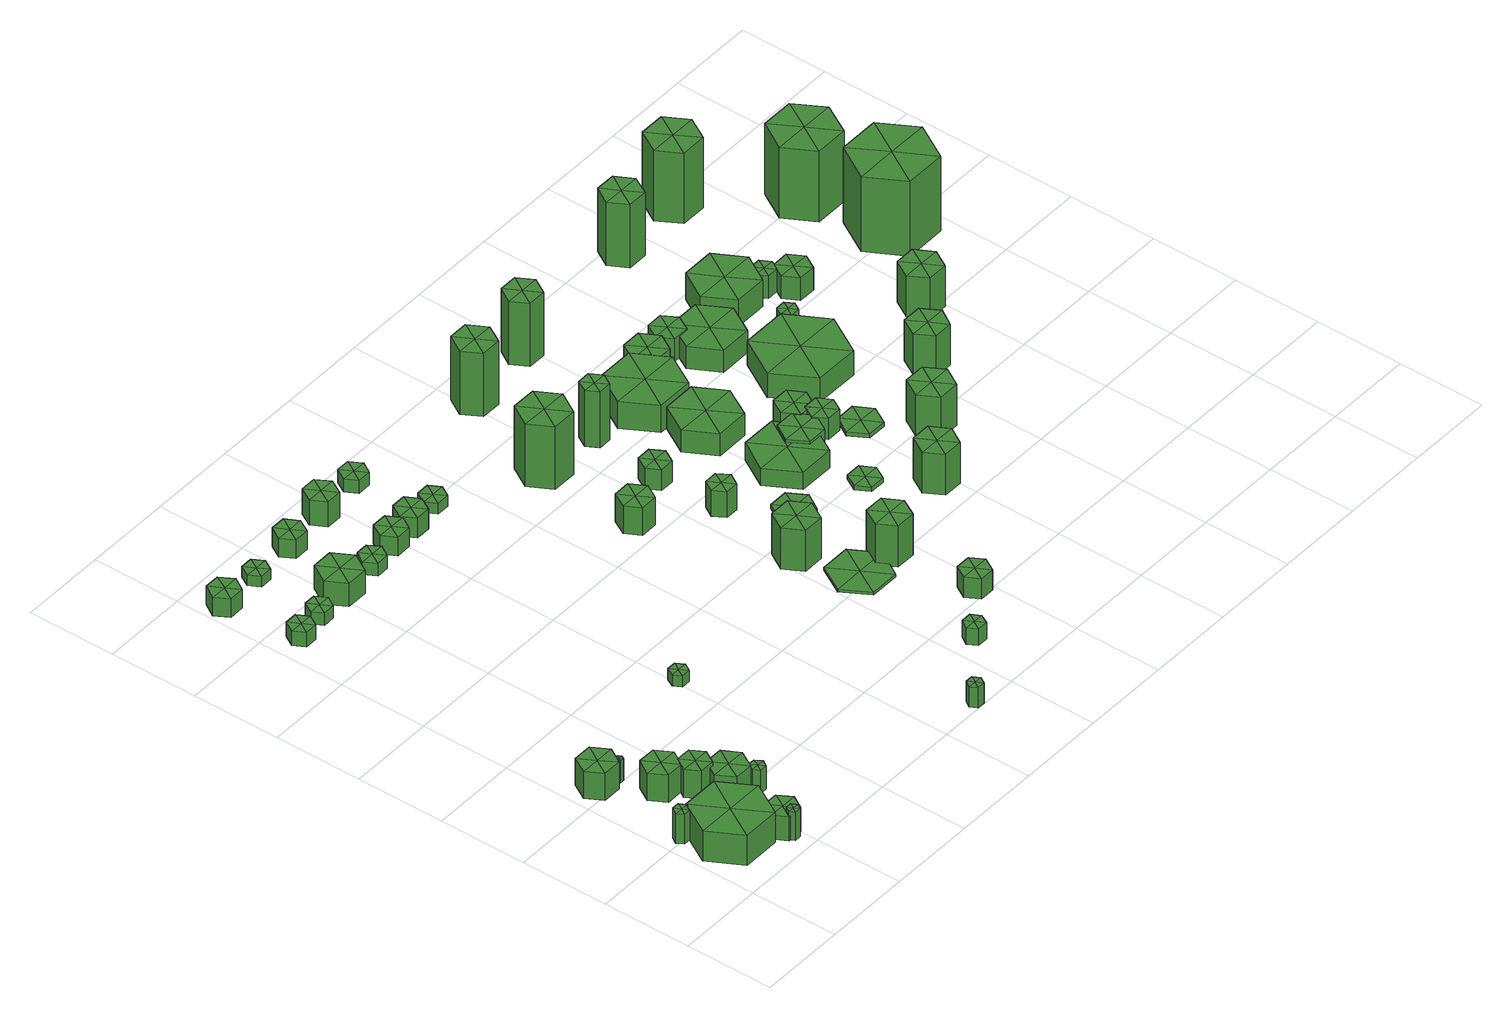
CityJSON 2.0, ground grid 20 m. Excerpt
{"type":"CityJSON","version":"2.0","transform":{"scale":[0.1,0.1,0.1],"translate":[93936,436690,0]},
"CityObjects":{
"tree1":{"type":"SolitaryVegetationObject","attributes":{"Point Count":125,"Average Intensity":0,"Average Number of Returns":3.96},"geometry":[{"type":"MultiSurface","lod":"1","boundaries":[[[0,1,2]],[[0,2,3]],[[0,3,4]],[[0,4,5]],[[0,5,6]],[[0,6,1]],[[1,7,8,2]],[[2,8,9,3]],[[3,9,10,4]],[[4,10,11,5]],[[5,11,12,6]],[[6,12,7,1]],[[13,8,7]],[[13,9,8]],[[13,10,9]],[[13,11,10]],[[13,12,11]],[[13,7,12]]]}]},
"tree2":{"type":"SolitaryVegetationObject","attributes":{"Point Count":1451,"Average Intensity":0,"Average Number of Returns":4.14},"geometry":[{"type":"MultiSurface","lod":"1","boundaries":[[[14,15,16]],[[14,16,17]],[[14,17,18]],[[14,18,19]],[[14,19,20]],[[14,20,15]],[[15,21,22,16]],[[16,22,23,17]],[[17,23,24,18]],[[18,24,25,19]],[[19,25,26,20]],[[20,26,21,15]],[[27,22,21]],[[27,23,22]],[[27,24,23]],[[27,25,24]],[[27,26,25]],[[27,21,26]]]}]},
"tree3":{"type":"SolitaryVegetationObject","attributes":{"Point Count":606,"Average Intensity":0,"Average Number of Returns":4.15},"geometry":[{"type":"MultiSurface","lod":"1","boundaries":[[[28,29,30]],[[28,30,31]],[[28,31,32]],[[28,32,33]],[[28,33,34]],[[28,34,29]],[[29,35,36,30]],[[30,36,37,31]],[[31,37,38,32]],[[32,38,39,33]],[[33,39,40,34]],[[34,40,35,29]],[[41,36,35]],[[41,37,36]],[[41,38,37]],[[41,39,38]],[[41,40,39]],[[41,35,40]]]}]},
"tree4":{"type":"SolitaryVegetationObject","attributes":{"Point Count":56,"Average Intensity":0,"Average Number of Returns":3.48},"geometry":[{"type":"MultiSurface","lod":"1","boundaries":[[[42,43,44]],[[42,44,45]],[[42,45,46]],[[42,46,47]],[[42,47,48]],[[42,48,43]],[[43,49,50,44]],[[44,50,51,45]],[[45,51,52,46]],[[46,52,53,47]],[[47,53,54,48]],[[48,54,49,43]],[[55,50,49]],[[55,51,50]],[[55,52,51]],[[55,53,52]],[[55,54,53]],[[55,49,54]]]}]},
"tree5":{"type":"SolitaryVegetationObject","attributes":{"Point Count":545,"Average Intensity":0,"Average Number of Returns":3.94},"geometry":[{"type":"MultiSurface","lod":"1","boundaries":[[[56,57,58]],[[56,58,59]],[[56,59,60]],[[56,60,61]],[[56,61,62]],[[56,62,57]],[[57,63,64,58]],[[58,64,65,59]],[[59,65,66,60]],[[60,66,67,61]],[[61,67,68,62]],[[62,68,63,57]],[[69,64,63]],[[69,65,64]],[[69,66,65]],[[69,67,66]],[[69,68,67]],[[69,63,68]]]}]},
"tree6":{"type":"SolitaryVegetationObject","attributes":{"Point Count":87,"Average Intensity":0,"Average Number of Returns":4.07},"geometry":[{"type":"MultiSurface","lod":"1","boundaries":[[[70,71,72]],[[70,72,73]],[[70,73,74]],[[70,74,75]],[[70,75,76]],[[70,76,71]],[[71,77,78,72]],[[72,78,79,73]],[[73,79,80,74]],[[74,80,81,75]],[[75,81,82,76]],[[76,82,77,71]],[[83,78,77]],[[83,79,78]],[[83,80,79]],[[83,81,80]],[[83,82,81]],[[83,77,82]]]}]},
"tree7":{"type":"SolitaryVegetationObject","attributes":{"Point Count":367,"Average Intensity":0,"Average Number of Returns":3.87},"geometry":[{"type":"MultiSurface","lod":"1","boundaries":[[[84,85,86]],[[84,86,87]],[[84,87,88]],[[84,88,89]],[[84,89,90]],[[84,90,85]],[[85,91,92,86]],[[86,92,93,87]],[[87,93,94,88]],[[88,94,95,89]],[[89,95,96,90]],[[90,96,91,85]],[[97,92,91]],[[97,93,92]],[[97,94,93]],[[97,95,94]],[[97,96,95]],[[97,91,96]]]}]},
"tree8":{"type":"SolitaryVegetationObject","attributes":{"Point Count":235,"Average Intensity":0,"Average Number of Returns":3.83},"geometry":[{"type":"MultiSurface","lod":"1","boundaries":[[[98,99,100]],[[98,100,101]],[[98,101,102]],[[98,102,103]],[[98,103,104]],[[98,104,99]],[[99,105,106,100]],[[100,106,107,101]],[[101,107,108,102]],[[102,108,109,103]],[[103,109,110,104]],[[104,110,105,99]],[[111,106,105]],[[111,107,106]],[[111,108,107]],[[111,109,108]],[[111,110,109]],[[111,105,110]]]}]},
"tree9":{"type":"SolitaryVegetationObject","attributes":{"Point Count":431,"Average Intensity":0,"Average Number of Returns":4.06},"geometry":[{"type":"MultiSurface","lod":"1","boundaries":[[[112,113,114]],[[112,114,115]],[[112,115,116]],[[112,116,117]],[[112,117,118]],[[112,118,113]],[[113,119,120,114]],[[114,120,121,115]],[[115,121,122,116]],[[116,122,123,117]],[[117,123,124,118]],[[118,124,119,113]],[[125,120,119]],[[125,121,120]],[[125,122,121]],[[125,123,122]],[[125,124,123]],[[125,119,124]]]}]},
"tree10":{"type":"SolitaryVegetationObject","attributes":{"Point Count":196,"Average Intensity":0,"Average Number of Returns":3.87},"geometry":[{"type":"MultiSurface","lod":"1","boundaries":[[[126,127,128]],[[126,128,129]],[[126,129,130]],[[126,130,131]],[[126,131,132]],[[126,132,127]],[[127,133,134,128]],[[128,134,135,129]],[[129,135,136,130]],[[130,136,137,131]],[[131,137,138,132]],[[132,138,133,127]],[[139,134,133]],[[139,135,134]],[[139,136,135]],[[139,137,136]],[[139,138,137]],[[139,133,138]]]}]},
"tree11":{"type":"SolitaryVegetationObject","attributes":{"Point Count":200,"Average Intensity":0,"Average Number of Returns":2.92},"geometry":[{"type":"MultiSurface","lod":"1","boundaries":[[[140,141,142]],[[140,142,143]],[[140,143,144]],[[140,144,145]],[[140,145,146]],[[140,146,141]],[[141,147,148,142]],[[142,148,149,143]],[[143,149,150,144]],[[144,150,151,145]],[[145,151,152,146]],[[146,152,147,141]],[[153,148,147]],[[153,149,148]],[[153,150,149]],[[153,151,150]],[[153,152,151]],[[153,147,152]]]}]},
"tree12":{"type":"SolitaryVegetationObject","attributes":{"Point Count":1527,"Average Intensity":0,"Average Number of Returns":3.72},"geometry":[{"type":"MultiSurface","lod":"1","boundaries":[[[154,155,156]],[[154,156,157]],[[154,157,158]],[[154,158,159]],[[154,159,160]],[[154,160,155]],[[155,161,162,156]],[[156,162,163,157]],[[157,163,164,158]],[[158,164,165,159]],[[159,165,166,160]],[[160,166,161,155]],[[167,162,161]],[[167,163,162]],[[167,164,163]],[[167,165,164]],[[167,166,165]],[[167,161,166]]]}]},
"tree13":{"type":"SolitaryVegetationObject","attributes":{"Point Count":308,"Average Intensity":0,"Average Number of Returns":2.57},"geometry":[{"type":"MultiSurface","lod":"1","boundaries":[[[168,169,170]],[[168,170,171]],[[168,171,172]],[[168,172,173]],[[168,173,174]],[[168,174,169]],[[169,175,176,170]],[[170,176,177,171]],[[171,177,178,172]],[[172,178,179,173]],[[173,179,180,174]],[[174,180,175,169]],[[181,176,175]],[[181,177,176]],[[181,178,177]],[[181,179,178]],[[181,180,179]],[[181,175,180]]]}]},
"tree14":{"type":"SolitaryVegetationObject","attributes":{"Point Count":468,"Average Intensity":0,"Average Number of Returns":3.09},"geometry":[{"type":"MultiSurface","lod":"1","boundaries":[[[182,183,184]],[[182,184,185]],[[182,185,186]],[[182,186,187]],[[182,187,188]],[[182,188,183]],[[183,189,190,184]],[[184,190,191,185]],[[185,191,192,186]],[[186,192,193,187]],[[187,193,194,188]],[[188,194,189,183]],[[195,190,189]],[[195,191,190]],[[195,192,191]],[[195,193,192]],[[195,194,193]],[[195,189,194]]]}]},
"tree15":{"type":"SolitaryVegetationObject","attributes":{"Point Count":118,"Average Intensity":0,"Average Number of Returns":2.5},"geometry":[{"type":"MultiSurface","lod":"1","boundaries":[[[196,197,198]],[[196,198,199]],[[196,199,200]],[[196,200,201]],[[196,201,202]],[[196,202,197]],[[197,203,204,198]],[[198,204,205,199]],[[199,205,206,200]],[[200,206,207,201]],[[201,207,208,202]],[[202,208,203,197]],[[209,204,203]],[[209,205,204]],[[209,206,205]],[[209,207,206]],[[209,208,207]],[[209,203,208]]]}]},
"tree16":{"type":"SolitaryVegetationObject","attributes":{"Point Count":1835,"Average Intensity":0,"Average Number of Returns":3.39},"geometry":[{"type":"MultiSurface","lod":"1","boundaries":[[[210,211,212]],[[210,212,213]],[[210,213,214]],[[210,214,215]],[[210,215,216]],[[210,216,211]],[[211,217,218,212]],[[212,218,219,213]],[[213,219,220,214]],[[214,220,221,215]],[[215,221,222,216]],[[216,222,217,211]],[[223,218,217]],[[223,219,218]],[[223,220,219]],[[223,221,220]],[[223,222,221]],[[223,217,222]]]}]},
"tree17":{"type":"SolitaryVegetationObject","attributes":{"Point Count":1620,"Average Intensity":0,"Average Number of Returns":3.57},"geometry":[{"type":"MultiSurface","lod":"1","boundaries":[[[224,225,226]],[[224,226,227]],[[224,227,228]],[[224,228,229]],[[224,229,230]],[[224,230,225]],[[225,231,232,226]],[[226,232,233,227]],[[227,233,234,228]],[[228,234,235,229]],[[229,235,236,230]],[[230,236,231,225]],[[237,232,231]],[[237,233,232]],[[237,234,233]],[[237,235,234]],[[237,236,235]],[[237,231,236]]]}]},
"tree18":{"type":"SolitaryVegetationObject","attributes":{"Point Count":360,"Average Intensity":0,"Average Number of Returns":2.64},"geometry":[{"type":"MultiSurface","lod":"1","boundaries":[[[238,239,240]],[[238,240,241]],[[238,241,242]],[[238,242,243]],[[238,243,244]],[[238,244,239]],[[239,245,246,240]],[[240,246,247,241]],[[241,247,248,242]],[[242,248,249,243]],[[243,249,250,244]],[[244,250,245,239]],[[251,246,245]],[[251,247,246]],[[251,248,247]],[[251,249,248]],[[251,250,249]],[[251,245,250]]]}]},
"tree19":{"type":"SolitaryVegetationObject","attributes":{"Point Count":332,"Average Intensity":0,"Average Number of Returns":4.15},"geometry":[{"type":"MultiSurface","lod":"1","boundaries":[[[252,253,254]],[[252,254,255]],[[252,255,256]],[[252,256,257]],[[252,257,258]],[[252,258,253]],[[253,259,260,254]],[[254,260,261,255]],[[255,261,262,256]],[[256,262,263,257]],[[257,263,264,258]],[[258,264,259,253]],[[265,260,259]],[[265,261,260]],[[265,262,261]],[[265,263,262]],[[265,264,263]],[[265,259,264]]]}]},
"tree20":{"type":"SolitaryVegetationObject","attributes":{"Point Count":772,"Average Intensity":0,"Average Number of Returns":2.83},"geometry":[{"type":"MultiSurface","lod":"1","boundaries":[[[266,267,268]],[[266,268,269]],[[266,269,270]],[[266,270,271]],[[266,271,272]],[[266,272,267]],[[267,273,274,268]],[[268,274,275,269]],[[269,275,276,270]],[[270,276,277,271]],[[271,277,278,272]],[[272,278,273,267]],[[279,274,273]],[[279,275,274]],[[279,276,275]],[[279,277,276]],[[279,278,277]],[[279,273,278]]]}]},
"tree21":{"type":"SolitaryVegetationObject","attributes":{"Point Count":2481,"Average Intensity":0,"Average Number of Returns":3.84},"geometry":[{"type":"MultiSurface","lod":"1","boundaries":[[[280,281,282]],[[280,282,283]],[[280,283,284]],[[280,284,285]],[[280,285,286]],[[280,286,281]],[[281,287,288,282]],[[282,288,289,283]],[[283,289,290,284]],[[284,290,291,285]],[[285,291,292,286]],[[286,292,287,281]],[[293,288,287]],[[293,289,288]],[[293,290,289]],[[293,291,290]],[[293,292,291]],[[293,287,292]]]}]},
"tree22":{"type":"SolitaryVegetationObject","attributes":{"Point Count":476,"Average Intensity":0,"Average Number of Returns":2.84},"geometry":[{"type":"MultiSurface","lod":"1","boundaries":[[[294,295,296]],[[294,296,297]],[[294,297,298]],[[294,298,299]],[[294,299,300]],[[294,300,295]],[[295,301,302,296]],[[296,302,303,297]],[[297,303,304,298]],[[298,304,305,299]],[[299,305,306,300]],[[300,306,301,295]],[[307,302,301]],[[307,303,302]],[[307,304,303]],[[307,305,304]],[[307,306,305]],[[307,301,306]]]}]},
"tree23":{"type":"SolitaryVegetationObject","attributes":{"Point Count":347,"Average Intensity":0,"Average Number of Returns":2.6},"geometry":[{"type":"MultiSurface","lod":"1","boundaries":[[[308,309,310]],[[308,310,311]],[[308,311,312]],[[308,312,313]],[[308,313,314]],[[308,314,309]],[[309,315,316,310]],[[310,316,317,311]],[[311,317,318,312]],[[312,318,319,313]],[[313,319,320,314]],[[314,320,315,309]],[[321,316,315]],[[321,317,316]],[[321,318,317]],[[321,319,318]],[[321,320,319]],[[321,315,320]]]}]},
"tree24":{"type":"SolitaryVegetationObject","attributes":{"Point Count":994,"Average Intensity":0,"Average Number of Returns":3.76},"geometry":[{"type":"MultiSurface","lod":"1","boundaries":[[[322,323,324]],[[322,324,325]],[[322,325,326]],[[322,326,327]],[[322,327,328]],[[322,328,323]],[[323,329,330,324]],[[324,330,331,325]],[[325,331,332,326]],[[326,332,333,327]],[[327,333,334,328]],[[328,334,329,323]],[[335,330,329]],[[335,331,330]],[[335,332,331]],[[335,333,332]],[[335,334,333]],[[335,329,334]]]}]},
"tree25":{"type":"SolitaryVegetationObject","attributes":{"Point Count":403,"Average Intensity":0,"Average Number of Returns":4.21},"geometry":[{"type":"MultiSurface","lod":"1","boundaries":[[[336,337,338]],[[336,338,339]],[[336,339,340]],[[336,340,341]],[[336,341,342]],[[336,342,337]],[[337,343,344,338]],[[338,344,345,339]],[[339,345,346,340]],[[340,346,347,341]],[[341,347,348,342]],[[342,348,343,337]],[[349,344,343]],[[349,345,344]],[[349,346,345]],[[349,347,346]],[[349,348,347]],[[349,343,348]]]}]},
"tree26":{"type":"SolitaryVegetationObject","attributes":{"Point Count":1591,"Average Intensity":0,"Average Number of Returns":4.14},"geometry":[{"type":"MultiSurface","lod":"1","boundaries":[[[350,351,352]],[[350,352,353]],[[350,353,354]],[[350,354,355]],[[350,355,356]],[[350,356,351]],[[351,357,358,352]],[[352,358,359,353]],[[353,359,360,354]],[[354,360,361,355]],[[355,361,362,356]],[[356,362,357,351]],[[363,358,357]],[[363,359,358]],[[363,360,359]],[[363,361,360]],[[363,362,361]],[[363,357,362]]]}]},
"tree27":{"type":"SolitaryVegetationObject","attributes":{"Point Count":349,"Average Intensity":0,"Average Number of Returns":1.55},"geometry":[{"type":"MultiSurface","lod":"1","boundaries":[[[364,365,366]],[[364,366,367]],[[364,367,368]],[[364,368,369]],[[364,369,370]],[[364,370,365]],[[365,371,372,366]],[[366,372,373,367]],[[367,373,374,368]],[[368,374,375,369]],[[369,375,376,370]],[[370,376,371,365]],[[377,372,371]],[[377,373,372]],[[377,374,373]],[[377,375,374]],[[377,376,375]],[[377,371,376]]]}]},
"tree28":{"type":"SolitaryVegetationObject","attributes":{"Point Count":359,"Average Intensity":0,"Average Number of Returns":2.86},"geometry":[{"type":"MultiSurface","lod":"1","boundaries":[[[378,379,380]],[[378,380,381]],[[378,381,382]],[[378,382,383]],[[378,383,384]],[[378,384,379]],[[379,385,386,380]],[[380,386,387,381]],[[381,387,388,382]],[[382,388,389,383]],[[383,389,390,384]],[[384,390,385,379]],[[391,386,385]],[[391,387,386]],[[391,388,387]],[[391,389,388]],[[391,390,389]],[[391,385,390]]]}]},
"tree29":{"type":"SolitaryVegetationObject","attributes":{"Point Count":872,"Average Intensity":0,"Average Number of Returns":4.24},"geometry":[{"type":"MultiSurface","lod":"1","boundaries":[[[392,393,394]],[[392,394,395]],[[392,395,396]],[[392,396,397]],[[392,397,398]],[[392,398,393]],[[393,399,400,394]],[[394,400,401,395]],[[395,401,402,396]],[[396,402,403,397]],[[397,403,404,398]],[[398,404,399,393]],[[405,400,399]],[[405,401,400]],[[405,402,401]],[[405,403,402]],[[405,404,403]],[[405,399,404]]]}]},
"tree30":{"type":"SolitaryVegetationObject","attributes":{"Point Count":353,"Average Intensity":0,"Average Number of Returns":2.77},"geometry":[{"type":"MultiSurface","lod":"1","boundaries":[[[406,407,408]],[[406,408,409]],[[406,409,410]],[[406,410,411]],[[406,411,412]],[[406,412,407]],[[407,413,414,408]],[[408,414,415,409]],[[409,415,416,410]],[[410,416,417,411]],[[411,417,418,412]],[[412,418,413,407]],[[419,414,413]],[[419,415,414]],[[419,416,415]],[[419,417,416]],[[419,418,417]],[[419,413,418]]]}]},
"tree31":{"type":"SolitaryVegetationObject","attributes":{"Point Count":297,"Average Intensity":0,"Average Number of Returns":2.91},"geometry":[{"type":"MultiSurface","lod":"1","boundaries":[[[420,421,422]],[[420,422,423]],[[420,423,424]],[[420,424,425]],[[420,425,426]],[[420,426,421]],[[421,427,428,422]],[[422,428,429,423]],[[423,429,430,424]],[[424,430,431,425]],[[425,431,432,426]],[[426,432,427,421]],[[433,428,427]],[[433,429,428]],[[433,430,429]],[[433,431,430]],[[433,432,431]],[[433,427,432]]]}]},
"tree32":{"type":"SolitaryVegetationObject","attributes":{"Point Count":391,"Average Intensity":0,"Average Number of Returns":4.05},"geometry":[{"type":"MultiSurface","lod":"1","boundaries":[[[434,435,436]],[[434,436,437]],[[434,437,438]],[[434,438,439]],[[434,439,440]],[[434,440,435]],[[435,441,442,436]],[[436,442,443,437]],[[437,443,444,438]],[[438,444,445,439]],[[439,445,446,440]],[[440,446,441,435]],[[447,442,441]],[[447,443,442]],[[447,444,443]],[[447,445,444]],[[447,446,445]],[[447,441,446]]]}]},
"tree33":{"type":"SolitaryVegetationObject","attributes":{"Point Count":420,"Average Intensity":0,"Average Number of Returns":2.88},"geometry":[{"type":"MultiSurface","lod":"1","boundaries":[[[448,449,450]],[[448,450,451]],[[448,451,452]],[[448,452,453]],[[448,453,454]],[[448,454,449]],[[449,455,456,450]],[[450,456,457,451]],[[451,457,458,452]],[[452,458,459,453]],[[453,459,460,454]],[[454,460,455,449]],[[461,456,455]],[[461,457,456]],[[461,458,457]],[[461,459,458]],[[461,460,459]],[[461,455,460]]]}]},
"tree34":{"type":"SolitaryVegetationObject","attributes":{"Point Count":77,"Average Intensity":0,"Average Number of Returns":1.62},"geometry":[{"type":"MultiSurface","lod":"1","boundaries":[[[462,463,464]],[[462,464,465]],[[462,465,466]],[[462,466,467]],[[462,467,468]],[[462,468,463]],[[463,469,470,464]],[[464,470,471,465]],[[465,471,472,466]],[[466,472,473,467]],[[467,473,474,468]],[[468,474,469,463]],[[475,470,469]],[[475,471,470]],[[475,472,471]],[[475,473,472]],[[475,474,473]],[[475,469,474]]]}]},
"tree35":{"type":"SolitaryVegetationObject","attributes":{"Point Count":81,"Average Intensity":0,"Average Number of Returns":1.62},"geometry":[{"type":"MultiSurface","lod":"1","boundaries":[[[476,477,478]],[[476,478,479]],[[476,479,480]],[[476,480,481]],[[476,481,482]],[[476,482,477]],[[477,483,484,478]],[[478,484,485,479]],[[479,485,486,480]],[[480,486,487,481]],[[481,487,488,482]],[[482,488,483,477]],[[489,484,483]],[[489,485,484]],[[489,486,485]],[[489,487,486]],[[489,488,487]],[[489,483,488]]]}]},
"tree36":{"type":"SolitaryVegetationObject","attributes":{"Point Count":1033,"Average Intensity":0,"Average Number of Returns":1.52},"geometry":[{"type":"MultiSurface","lod":"1","boundaries":[[[490,491,492]],[[490,492,493]],[[490,493,494]],[[490,494,495]],[[490,495,496]],[[490,496,491]],[[491,497,498,492]],[[492,498,499,493]],[[493,499,500,494]],[[494,500,501,495]],[[495,501,502,496]],[[496,502,497,491]],[[503,498,497]],[[503,499,498]],[[503,500,499]],[[503,501,500]],[[503,502,501]],[[503,497,502]]]}]},
"tree37":{"type":"SolitaryVegetationObject","attributes":{"Point Count":1822,"Average Intensity":0,"Average Number of Returns":3.24},"geometry":[{"type":"MultiSurface","lod":"1","boundaries":[[[504,505,506]],[[504,506,507]],[[504,507,508]],[[504,508,509]],[[504,509,510]],[[504,510,505]],[[505,511,512,506]],[[506,512,513,507]],[[507,513,514,508]],[[508,514,515,509]],[[509,515,516,510]],[[510,516,511,505]],[[517,512,511]],[[517,513,512]],[[517,514,513]],[[517,515,514]],[[517,516,515]],[[517,511,516]]]}]},
"tree38":{"type":"SolitaryVegetationObject","attributes":{"Point Count":63,"Average Intensity":0,"Average Number of Returns":1.73},"geometry":[{"type":"MultiSurface","lod":"1","boundaries":[[[518,519,520]],[[518,520,521]],[[518,521,522]],[[518,522,523]],[[518,523,524]],[[518,524,519]],[[519,525,526,520]],[[520,526,527,521]],[[521,527,528,522]],[[522,528,529,523]],[[523,529,530,524]],[[524,530,525,519]],[[531,526,525]],[[531,527,526]],[[531,528,527]],[[531,529,528]],[[531,530,529]],[[531,525,530]]]}]},
"tree39":{"type":"SolitaryVegetationObject","attributes":{"Point Count":2093,"Average Intensity":0,"Average Number of Returns":3.32},"geometry":[{"type":"MultiSurface","lod":"1","boundaries":[[[532,533,534]],[[532,534,535]],[[532,535,536]],[[532,536,537]],[[532,537,538]],[[532,538,533]],[[533,539,540,534]],[[534,540,541,535]],[[535,541,542,536]],[[536,542,543,537]],[[537,543,544,538]],[[538,544,539,533]],[[545,540,539]],[[545,541,540]],[[545,542,541]],[[545,543,542]],[[545,544,543]],[[545,539,544]]]}]},
"tree40":{"type":"SolitaryVegetationObject","attributes":{"Point Count":816,"Average Intensity":0,"Average Number of Returns":3.2},"geometry":[{"type":"MultiSurface","lod":"1","boundaries":[[[546,547,548]],[[546,548,549]],[[546,549,550]],[[546,550,551]],[[546,551,552]],[[546,552,547]],[[547,553,554,548]],[[548,554,555,549]],[[549,555,556,550]],[[550,556,557,551]],[[551,557,558,552]],[[552,558,553,547]],[[559,554,553]],[[559,555,554]],[[559,556,555]],[[559,557,556]],[[559,558,557]],[[559,553,558]]]}]},
"tree41":{"type":"SolitaryVegetationObject","attributes":{"Point Count":367,"Average Intensity":0,"Average Number of Returns":2.97},"geometry":[{"type":"MultiSurface","lod":"1","boundaries":[[[560,561,562]],[[560,562,563]],[[560,563,564]],[[560,564,565]],[[560,565,566]],[[560,566,561]],[[561,567,568,562]],[[562,568,569,563]],[[563,569,570,564]],[[564,570,571,565]],[[565,571,572,566]],[[566,572,567,561]],[[573,568,567]],[[573,569,568]],[[573,570,569]],[[573,571,570]],[[573,572,571]],[[573,567,572]]]}]},
"tree42":{"type":"SolitaryVegetationObject","attributes":{"Point Count":3773,"Average Intensity":0,"Average Number of Returns":3.25},"geometry":[{"type":"MultiSurface","lod":"1","boundaries":[[[574,575,576]],[[574,576,577]],[[574,577,578]],[[574,578,579]],[[574,579,580]],[[574,580,575]],[[575,581,582,576]],[[576,582,583,577]],[[577,583,584,578]],[[578,584,585,579]],[[579,585,586,580]],[[580,586,581,575]],[[587,582,581]],[[587,583,582]],[[587,584,583]],[[587,585,584]],[[587,586,585]],[[587,581,586]]]}]},
"tree43":{"type":"SolitaryVegetationObject","attributes":{"Point Count":1490,"Average Intensity":0,"Average Number of Returns":1.56},"geometry":[{"type":"MultiSurface","lod":"1","boundaries":[[[588,589,590]],[[588,590,591]],[[588,591,592]],[[588,592,593]],[[588,593,594]],[[588,594,589]],[[589,595,596,590]],[[590,596,597,591]],[[591,597,598,592]],[[592,598,599,593]],[[593,599,600,594]],[[594,600,595,589]],[[601,596,595]],[[601,597,596]],[[601,598,597]],[[601,599,598]],[[601,600,599]],[[601,595,600]]]}]},
"tree44":{"type":"SolitaryVegetationObject","attributes":{"Point Count":635,"Average Intensity":0,"Average Number of Returns":3.44},"geometry":[{"type":"MultiSurface","lod":"1","boundaries":[[[602,603,604]],[[602,604,605]],[[602,605,606]],[[602,606,607]],[[602,607,608]],[[602,608,603]],[[603,609,610,604]],[[604,610,611,605]],[[605,611,612,606]],[[606,612,613,607]],[[607,613,614,608]],[[608,614,609,603]],[[615,610,609]],[[615,611,610]],[[615,612,611]],[[615,613,612]],[[615,614,613]],[[615,609,614]]]}]},
"tree45":{"type":"SolitaryVegetationObject","attributes":{"Point Count":432,"Average Intensity":0,"Average Number of Returns":3.31},"geometry":[{"type":"MultiSurface","lod":"1","boundaries":[[[616,617,618]],[[616,618,619]],[[616,619,620]],[[616,620,621]],[[616,621,622]],[[616,622,617]],[[617,623,624,618]],[[618,624,625,619]],[[619,625,626,620]],[[620,626,627,621]],[[621,627,628,622]],[[622,628,623,617]],[[629,624,623]],[[629,625,624]],[[629,626,625]],[[629,627,626]],[[629,628,627]],[[629,623,628]]]}]},
"tree46":{"type":"SolitaryVegetationObject","attributes":{"Point Count":1237,"Average Intensity":0,"Average Number of Returns":3.59},"geometry":[{"type":"MultiSurface","lod":"1","boundaries":[[[630,631,632]],[[630,632,633]],[[630,633,634]],[[630,634,635]],[[630,635,636]],[[630,636,631]],[[631,637,638,632]],[[632,638,639,633]],[[633,639,640,634]],[[634,640,641,635]],[[635,641,642,636]],[[636,642,637,631]],[[643,638,637]],[[643,639,638]],[[643,640,639]],[[643,641,640]],[[643,642,641]],[[643,637,642]]]}]},
"tree47":{"type":"SolitaryVegetationObject","attributes":{"Point Count":81,"Average Intensity":0,"Average Number of Returns":1.73},"geometry":[{"type":"MultiSurface","lod":"1","boundaries":[[[644,645,646]],[[644,646,647]],[[644,647,648]],[[644,648,649]],[[644,649,650]],[[644,650,645]],[[645,651,652,646]],[[646,652,653,647]],[[647,653,654,648]],[[648,654,655,649]],[[649,655,656,650]],[[650,656,651,645]],[[657,652,651]],[[657,653,652]],[[657,654,653]],[[657,655,654]],[[657,656,655]],[[657,651,656]]]}]},
"tree48":{"type":"SolitaryVegetationObject","attributes":{"Point Count":485,"Average Intensity":0,"Average Number of Returns":2.77},"geometry":[{"type":"MultiSurface","lod":"1","boundaries":[[[658,659,660]],[[658,660,661]],[[658,661,662]],[[658,662,663]],[[658,663,664]],[[658,664,659]],[[659,665,666,660]],[[660,666,667,661]],[[661,667,668,662]],[[662,668,669,663]],[[663,669,670,664]],[[664,670,665,659]],[[671,666,665]],[[671,667,666]],[[671,668,667]],[[671,669,668]],[[671,670,669]],[[671,665,670]]]}]},
"tree49":{"type":"SolitaryVegetationObject","attributes":{"Point Count":852,"Average Intensity":0,"Average Number of Returns":3.38},"geometry":[{"type":"MultiSurface","lod":"1","boundaries":[[[672,673,674]],[[672,674,675]],[[672,675,676]],[[672,676,677]],[[672,677,678]],[[672,678,673]],[[673,679,680,674]],[[674,680,681,675]],[[675,681,682,676]],[[676,682,683,677]],[[677,683,684,678]],[[678,684,679,673]],[[685,680,679]],[[685,681,680]],[[685,682,681]],[[685,683,682]],[[685,684,683]],[[685,679,684]]]}]},
"tree50":{"type":"SolitaryVegetationObject","attributes":{"Point Count":2310,"Average Intensity":0,"Average Number of Returns":3.35},"geometry":[{"type":"MultiSurface","lod":"1","boundaries":[[[686,687,688]],[[686,688,689]],[[686,689,690]],[[686,690,691]],[[686,691,692]],[[686,692,687]],[[687,693,694,688]],[[688,694,695,689]],[[689,695,696,690]],[[690,696,697,691]],[[691,697,698,692]],[[692,698,693,687]],[[699,694,693]],[[699,695,694]],[[699,696,695]],[[699,697,696]],[[699,698,697]],[[699,693,698]]]}]},
"tree51":{"type":"SolitaryVegetationObject","attributes":{"Point Count":3762,"Average Intensity":0,"Average Number of Returns":3.38},"geometry":[{"type":"MultiSurface","lod":"1","boundaries":[[[700,701,702]],[[700,702,703]],[[700,703,704]],[[700,704,705]],[[700,705,706]],[[700,706,701]],[[701,707,708,702]],[[702,708,709,703]],[[703,709,710,704]],[[704,710,711,705]],[[705,711,712,706]],[[706,712,707,701]],[[713,708,707]],[[713,709,708]],[[713,710,709]],[[713,711,710]],[[713,712,711]],[[713,707,712]]]}]},
"tree52":{"type":"SolitaryVegetationObject","attributes":{"Point Count":472,"Average Intensity":0,"Average Number of Returns":2.57},"geometry":[{"type":"MultiSurface","lod":"1","boundaries":[[[714,715,716]],[[714,716,717]],[[714,717,718]],[[714,718,719]],[[714,719,720]],[[714,720,715]],[[715,721,722,716]],[[716,722,723,717]],[[717,723,724,718]],[[718,724,725,719]],[[719,725,726,720]],[[720,726,721,715]],[[727,722,721]],[[727,723,722]],[[727,724,723]],[[727,725,724]],[[727,726,725]],[[727,721,726]]]}]},
"tree53":{"type":"SolitaryVegetationObject","attributes":{"Point Count":185,"Average Intensity":0,"Average Number of Returns":2.81},"geometry":[{"type":"MultiSurface","lod":"1","boundaries":[[[728,729,730]],[[728,730,731]],[[728,731,732]],[[728,732,733]],[[728,733,734]],[[728,734,729]],[[729,735,736,730]],[[730,736,737,731]],[[731,737,738,732]],[[732,738,739,733]],[[733,739,740,734]],[[734,740,735,729]],[[741,736,735]],[[741,737,736]],[[741,738,737]],[[741,739,738]],[[741,740,739]],[[741,735,740]]]}]},
"tree54":{"type":"SolitaryVegetationObject","attributes":{"Point Count":2479,"Average Intensity":0,"Average Number of Returns":3.47},"geometry":[{"type":"MultiSurface","lod":"1","boundaries":[[[742,743,744]],[[742,744,745]],[[742,745,746]],[[742,746,747]],[[742,747,748]],[[742,748,743]],[[743,749,750,744]],[[744,750,751,745]],[[745,751,752,746]],[[746,752,753,747]],[[747,753,754,748]],[[748,754,749,743]],[[755,750,749]],[[755,751,750]],[[755,752,751]],[[755,753,752]],[[755,754,753]],[[755,749,754]]]}]},
"tree55":{"type":"SolitaryVegetationObject","attributes":{"Point Count":428,"Average Intensity":0,"Average Number of Returns":3.62},"geometry":[{"type":"MultiSurface","lod":"1","boundaries":[[[756,757,758]],[[756,758,759]],[[756,759,760]],[[756,760,761]],[[756,761,762]],[[756,762,757]],[[757,763,764,758]],[[758,764,765,759]],[[759,765,766,760]],[[760,766,767,761]],[[761,767,768,762]],[[762,768,763,757]],[[769,764,763]],[[769,765,764]],[[769,766,765]],[[769,767,766]],[[769,768,767]],[[769,763,768]]]}]},
"tree56":{"type":"SolitaryVegetationObject","attributes":{"Point Count":956,"Average Intensity":0,"Average Number of Returns":1.54},"geometry":[{"type":"MultiSurface","lod":"1","boundaries":[[[770,771,772]],[[770,772,773]],[[770,773,774]],[[770,774,775]],[[770,775,776]],[[770,776,771]],[[771,777,778,772]],[[772,778,779,773]],[[773,779,780,774]],[[774,780,781,775]],[[775,781,782,776]],[[776,782,777,771]],[[783,778,777]],[[783,779,778]],[[783,780,779]],[[783,781,780]],[[783,782,781]],[[783,777,782]]]}]},
"tree57":{"type":"SolitaryVegetationObject","attributes":{"Point Count":892,"Average Intensity":0,"Average Number of Returns":3.31},"geometry":[{"type":"MultiSurface","lod":"1","boundaries":[[[784,785,786]],[[784,786,787]],[[784,787,788]],[[784,788,789]],[[784,789,790]],[[784,790,785]],[[785,791,792,786]],[[786,792,793,787]],[[787,793,794,788]],[[788,794,795,789]],[[789,795,796,790]],[[790,796,791,785]],[[797,792,791]],[[797,793,792]],[[797,794,793]],[[797,795,794]],[[797,796,795]],[[797,791,796]]]}]},
"tree58":{"type":"SolitaryVegetationObject","attributes":{"Point Count":428,"Average Intensity":0,"Average Number of Returns":2.28},"geometry":[{"type":"MultiSurface","lod":"1","boundaries":[[[798,799,800]],[[798,800,801]],[[798,801,802]],[[798,802,803]],[[798,803,804]],[[798,804,799]],[[799,805,806,800]],[[800,806,807,801]],[[801,807,808,802]],[[802,808,809,803]],[[803,809,810,804]],[[804,810,805,799]],[[811,806,805]],[[811,807,806]],[[811,808,807]],[[811,809,808]],[[811,810,809]],[[811,805,810]]]}]},
"tree59":{"type":"SolitaryVegetationObject","attributes":{"Point Count":2583,"Average Intensity":0,"Average Number of Returns":1.51},"geometry":[{"type":"MultiSurface","lod":"1","boundaries":[[[812,813,814]],[[812,814,815]],[[812,815,816]],[[812,816,817]],[[812,817,818]],[[812,818,813]],[[813,819,820,814]],[[814,820,821,815]],[[815,821,822,816]],[[816,822,823,817]],[[817,823,824,818]],[[818,824,819,813]],[[825,820,819]],[[825,821,820]],[[825,822,821]],[[825,823,822]],[[825,824,823]],[[825,819,824]]]}]},
"tree60":{"type":"SolitaryVegetationObject","attributes":{"Point Count":2440,"Average Intensity":0,"Average Number of Returns":1.58},"geometry":[{"type":"MultiSurface","lod":"1","boundaries":[[[826,827,828]],[[826,828,829]],[[826,829,830]],[[826,830,831]],[[826,831,832]],[[826,832,827]],[[827,833,834,828]],[[828,834,835,829]],[[829,835,836,830]],[[830,836,837,831]],[[831,837,838,832]],[[832,838,833,827]],[[839,834,833]],[[839,835,834]],[[839,836,835]],[[839,837,836]],[[839,838,837]],[[839,833,838]]]}]},
"tree61":{"type":"SolitaryVegetationObject","attributes":{"Point Count":2532,"Average Intensity":0,"Average Number of Returns":1.54},"geometry":[{"type":"MultiSurface","lod":"1","boundaries":[[[840,841,842]],[[840,842,843]],[[840,843,844]],[[840,844,845]],[[840,845,846]],[[840,846,841]],[[841,847,848,842]],[[842,848,849,843]],[[843,849,850,844]],[[844,850,851,845]],[[845,851,852,846]],[[846,852,847,841]],[[853,848,847]],[[853,849,848]],[[853,850,849]],[[853,851,850]],[[853,852,851]],[[853,847,852]]]}]}
},
"vertices":[
[44,207,0],[26,207,0],[35,222,0],[52,222,0],[61,207,0],[52,192,0],[35,192,0],[26,207,74],[35,222,74],[52,222,74],[61,207,74],[52,192,74],[35,192,74],[44,207,74],
[102,134,0],[16,134,0],[59,209,0],[146,209,0],[189,134,0],[146,59,0],[59,59,0],[16,134,75],[59,209,75],[146,209,75],[189,134,75],[146,59,75],[59,59,75],[102,134,75],
[64,428,0],[22,428,0],[43,465,0],[86,465,0],[107,428,0],[86,392,0],[43,392,0],[22,428,67],[43,465,67],[86,465,67],[107,428,67],[86,392,67],[43,392,67],[64,428,67],
[182,44,0],[168,44,0],[175,56,0],[189,56,0],[196,44,0],[189,32,0],[175,32,0],[168,44,70],[175,56,70],[189,56,70],[196,44,70],[189,32,70],[175,32,70],[182,44,70],
[184,71,0],[149,71,0],[166,102,0],[201,102,0],[219,71,0],[201,41,0],[166,41,0],[149,71,60],[166,102,60],[201,102,60],[219,71,60],[201,41,60],[166,41,60],[184,71,60],
[106,408,0],[99,408,0],[102,415,0],[111,415,0],[114,408,0],[111,401,0],[102,401,0],[99,408,55],[102,415,55],[111,415,55],[114,408,55],[111,401,55],[102,401,55],[106,408,55],
[133,328,0],[92,328,0],[113,363,0],[154,363,0],[174,328,0],[154,293,0],[113,293,0],[92,328,68],[113,363,68],[154,363,68],[174,328,68],[154,293,68],[113,293,68],[133,328,68],
[177,279,0],[142,279,0],[160,308,0],[194,308,0],[211,279,0],[194,249,0],[160,249,0],[142,279,70],[160,308,70],[194,308,70],[211,279,70],[194,249,70],[160,249,70],[177,279,70],
[216,229,0],[173,229,0],[195,266,0],[238,266,0],[259,229,0],[238,191,0],[195,191,0],[173,229,62],[195,266,62],[238,266,62],[259,229,62],[238,191,62],[195,191,62],[216,229,62],
[252,186,0],[235,186,0],[243,201,0],[260,201,0],[269,186,0],[260,171,0],[243,171,0],[235,186,57],[243,201,57],[260,201,57],[269,186,57],[260,171,57],[243,171,57],[252,186,57],
[62,1147,0],[33,1147,0],[48,1172,0],[76,1172,0],[90,1147,0],[76,1122,0],[48,1122,0],[33,1147,36],[48,1172,36],[76,1172,36],[90,1147,36],[76,1122,36],[48,1122,36],[62,1147,36],
[45,1320,0],[9,1320,0],[27,1351,0],[62,1351,0],[80,1320,0],[62,1290,0],[27,1290,0],[9,1320,46],[27,1351,46],[62,1351,46],[80,1320,46],[62,1290,46],[27,1290,46],[45,1320,46],
[132,1158,0],[105,1158,0],[119,1182,0],[146,1182,0],[160,1158,0],[146,1135,0],[119,1135,0],[105,1158,31],[119,1182,31],[146,1182,31],[160,1158,31],[146,1135,31],[119,1135,31],[132,1158,31],
[148,1324,0],[120,1324,0],[134,1348,0],[162,1348,0],[176,1324,0],[162,1300,0],[134,1300,0],[120,1324,26],[134,1348,26],[162,1348,26],[176,1324,26],[162,1300,26],[134,1300,26],[148,1324,26],
[409,502,0],[389,502,0],[399,520,0],[420,520,0],[430,502,0],[420,484,0],[399,484,0],[389,502,27],[399,520,27],[420,520,27],[430,502,27],[420,484,27],[399,484,27],[409,502,27],
[217,1175,0],[167,1175,0],[192,1218,0],[241,1218,0],[266,1175,0],[241,1132,0],[192,1132,0],[167,1175,58],[192,1218,58],[241,1218,58],[266,1175,58],[241,1132,58],[192,1132,58],[217,1175,58],
[258,1329,0],[224,1329,0],[241,1358,0],[275,1358,0],[291,1329,0],[275,1300,0],[241,1300,0],[224,1329,47],[241,1358,47],[275,1358,47],[291,1329,47],[275,1300,47],[241,1300,47],[258,1329,47],
[312,1171,0],[282,1171,0],[297,1196,0],[326,1196,0],[341,1171,0],[326,1145,0],[297,1145,0],[282,1171,32],[297,1196,32],[326,1196,32],[341,1171,32],[326,1145,32],[297,1145,32],[312,1171,32],
[709,16,0],[691,16,0],[700,31,0],[717,31,0],[726,16,0],[717,1,0],[700,1,0],[691,16,51],[700,31,51],[717,31,51],[726,16,51],[717,1,51],[700,1,51],[709,16,51],
[385,1182,0],[351,1182,0],[368,1212,0],[403,1212,0],[420,1182,0],[403,1152,0],[368,1152,0],[351,1182,46],[368,1212,46],[403,1212,46],[420,1182,46],[403,1152,46],[368,1152,46],[385,1182,46],
[370,1342,0],[334,1342,0],[352,1373,0],[388,1373,0],[406,1342,0],[388,1310,0],[352,1310,0],[334,1342,63],[352,1373,63],[388,1373,63],[406,1342,63],[388,1310,63],[352,1310,63],[370,1342,63],
[450,1186,0],[416,1186,0],[433,1216,0],[467,1216,0],[484,1186,0],[467,1156,0],[433,1156,0],[416,1186,49],[433,1216,49],[467,1216,49],[484,1186,49],[467,1156,49],[433,1156,49],[450,1186,49],
[527,1193,0],[499,1193,0],[513,1218,0],[542,1218,0],[556,1193,0],[542,1168,0],[513,1168,0],[499,1193,27],[513,1218,27],[542,1218,27],[556,1193,27],[542,1168,27],[513,1168,27],[527,1193,27],
[484,1351,0],[453,1351,0],[468,1378,0],[499,1378,0],[514,1351,0],[499,1325,0],[468,1325,0],[453,1351,32],[468,1378,32],[499,1378,32],[514,1351,32],[499,1325,32],[468,1325,32],[484,1351,32],
[858,136,0],[834,136,0],[846,156,0],[870,156,0],[881,136,0],[870,115,0],[846,115,0],[834,136,41],[846,156,41],[870,156,41],[881,136,41],[870,115,41],[846,115,41],[858,136,41],
[724,855,0],[686,855,0],[705,889,0],[744,889,0],[763,855,0],[744,822,0],[705,822,0],[686,855,69],[705,889,69],[744,889,69],[763,855,69],[744,822,69],[705,822,69],[724,855,69],
[873,426,0],[804,426,0],[839,487,0],[908,487,0],[943,426,0],[908,366,0],[839,366,0],[804,426,6],[839,487,6],[908,487,6],[943,426,6],[908,366,6],[839,366,6],[873,426,6],
[838,553,0],[790,553,0],[814,594,0],[862,594,0],[886,553,0],[862,511,0],[814,511,0],[790,553,102],[814,594,102],[862,594,102],[886,553,102],[862,511,102],[814,511,102],[838,553,102],
[974,226,0],[940,226,0],[957,255,0],[991,255,0],[1008,226,0],[991,196,0],[957,196,0],[940,226,51],[957,255,51],[991,255,51],[1008,226,51],[991,196,51],[957,196,51],[974,226,51],
[738,1088,0],[680,1088,0],[709,1138,0],[766,1138,0],[795,1088,0],[766,1038,0],[709,1038,0],[680,1088,156],[709,1138,156],[766,1138,156],[795,1088,156],[766,1038,156],[709,1038,156],[738,1088,156],
[956,419,0],[911,419,0],[934,458,0],[979,458,0],[1001,419,0],[979,380,0],[934,380,0],[911,419,102],[934,458,102],[979,458,102],[1001,419,102],[979,380,102],[934,380,102],[956,419,102],
[861,754,0],[831,754,0],[846,780,0],[876,780,0],[892,754,0],[876,728,0],[846,728,0],[831,754,64],[846,780,64],[876,780,64],[892,754,64],[876,728,64],[846,728,64],[861,754,64],
[848,905,0],[816,905,0],[832,933,0],[865,933,0],[881,905,0],[865,876,0],[832,876,0],[816,905,52],[832,933,52],[865,933,52],[881,905,52],[865,876,52],[832,876,52],[848,905,52],
[942,640,0],[896,640,0],[919,679,0],[964,679,0],[987,640,0],[964,601,0],[919,601,0],[896,640,10],[919,679,10],[964,679,10],[987,640,10],[964,601,10],[919,601,10],[942,640,10],
[874,1073,0],[844,1073,0],[859,1099,0],[889,1099,0],[904,1073,0],[889,1047,0],[859,1047,0],[844,1073,139],[859,1099,139],[889,1099,139],[904,1073,139],[889,1047,139],[859,1047,139],[874,1073,139],
[817,1319,0],[770,1319,0],[794,1360,0],[840,1360,0],[863,1319,0],[840,1279,0],[794,1279,0],[770,1319,158],[794,1360,158],[840,1360,158],[863,1319,158],[840,1279,158],[794,1279,158],[817,1319,158],
[1043,736,0],[961,736,0],[1002,807,0],[1084,807,0],[1124,736,0],[1084,665,0],[1002,665,0],[961,736,43],[1002,807,43],[1084,807,43],[1124,736,43],[1084,665,43],[1002,665,43],[1043,736,43],
[1096,588,0],[1061,588,0],[1078,618,0],[1113,618,0],[1130,588,0],[1113,558,0],[1078,558,0],[1061,588,11],[1078,618,11],[1113,618,11],[1130,588,11],[1113,558,11],[1078,558,11],[1096,588,11],
[1020,917,0],[945,917,0],[982,982,0],[1058,982,0],[1095,917,0],[1058,852,0],[982,852,0],[945,917,55],[982,982,55],[1058,982,55],[1095,917,55],[1058,852,55],[982,852,55],[1020,917,55],
[1099,747,0],[1052,747,0],[1076,787,0],[1122,787,0],[1145,747,0],[1122,707,0],[1076,707,0],[1052,747,49],[1076,787,49],[1122,787,49],[1145,747,49],[1122,707,49],[1076,707,49],[1099,747,49],
[1179,480,0],[1134,480,0],[1157,520,0],[1202,520,0],[1225,480,0],[1202,441,0],[1157,441,0],[1134,480,102],[1157,520,102],[1202,520,102],[1225,480,102],[1202,441,102],[1157,441,102],[1179,480,102],
[1010,1056,0],[925,1056,0],[967,1129,0],[1052,1129,0],[1094,1056,0],[1052,983,0],[967,983,0],[925,1056,67],[967,1129,67],[1052,1129,67],[1094,1056,67],[1052,983,67],[967,983,67],[1010,1056,67],
[986,1337,0],[945,1337,0],[966,1372,0],[1007,1372,0],[1028,1337,0],[1007,1301,0],[966,1301,0],[945,1337,158],[966,1372,158],[1007,1372,158],[1028,1337,158],[1007,1301,158],[966,1301,158],[986,1337,158],
[1147,803,0],[1108,803,0],[1128,837,0],[1167,837,0],[1186,803,0],[1167,769,0],[1128,769,0],[1108,803,50],[1128,837,50],[1167,837,50],[1186,803,50],[1167,769,50],[1128,769,50],[1147,803,50],
[1166,748,0],[1133,748,0],[1149,777,0],[1183,777,0],[1199,748,0],[1183,719,0],[1149,719,0],[1133,748,52],[1149,777,52],[1183,777,52],[1199,748,52],[1183,719,52],[1149,719,52],[1166,748,52],
[1091,1115,0],[1046,1115,0],[1068,1154,0],[1113,1154,0],[1135,1115,0],[1113,1077,0],[1068,1077,0],[1046,1115,63],[1068,1154,63],[1113,1154,63],[1135,1115,63],[1113,1077,63],[1068,1077,63],[1091,1115,63],
[1223,699,0],[1178,699,0],[1201,737,0],[1245,737,0],[1267,699,0],[1245,660,0],[1201,660,0],[1178,699,10],[1201,737,10],[1245,737,10],[1267,699,10],[1245,660,10],[1201,660,10],[1223,699,10],
[1309,595,0],[1260,595,0],[1284,637,0],[1333,637,0],[1358,595,0],[1333,552,0],[1284,552,0],[1260,595,102],[1284,637,102],[1333,637,102],[1358,595,102],[1333,552,102],[1284,552,102],[1309,595,102],
[1167,1126,0],[1129,1126,0],[1148,1158,0],[1186,1158,0],[1204,1126,0],[1186,1093,0],[1148,1093,0],[1129,1126,57],[1148,1158,57],[1186,1158,57],[1204,1126,57],[1186,1093,57],[1148,1093,57],[1167,1126,57],
[1218,1063,0],[1145,1063,0],[1181,1127,0],[1255,1127,0],[1291,1063,0],[1255,1000,0],[1181,1000,0],[1145,1063,55],[1181,1127,55],[1255,1127,55],[1291,1063,55],[1255,1000,55],[1181,1000,55],[1218,1063,55],
[1277,889,0],[1174,889,0],[1226,978,0],[1329,978,0],[1380,889,0],[1329,800,0],[1226,800,0],[1174,889,60],[1226,978,60],[1329,978,60],[1380,889,60],[1329,800,60],[1226,800,60],[1277,889,60],
[1444,711,0],[1400,711,0],[1422,750,0],[1466,750,0],[1489,711,0],[1466,673,0],[1422,673,0],[1400,711,102],[1422,750,102],[1466,750,102],[1489,711,102],[1466,673,102],[1422,673,102],[1444,711,102],
[1372,994,0],[1350,994,0],[1361,1012,0],[1382,1012,0],[1393,994,0],[1382,976,0],[1361,976,0],[1350,994,36],[1361,1012,36],[1382,1012,36],[1393,994,36],[1382,976,36],[1361,976,36],[1372,994,36],
[1343,1126,0],[1269,1126,0],[1306,1191,0],[1381,1191,0],[1418,1126,0],[1381,1062,0],[1306,1062,0],[1269,1126,66],[1306,1191,66],[1381,1191,66],[1418,1126,66],[1381,1062,66],[1306,1062,66],[1343,1126,66],
[1419,1090,0],[1394,1090,0],[1407,1112,0],[1432,1112,0],[1445,1090,0],[1432,1068,0],[1407,1068,0],[1394,1090,56],[1407,1112,56],[1432,1112,56],[1445,1090,56],[1432,1068,56],[1407,1068,56],[1419,1090,56],
[1337,1372,0],[1291,1372,0],[1314,1411,0],[1360,1411,0],[1382,1372,0],[1360,1332,0],[1314,1332,0],[1291,1372,158],[1314,1411,158],[1360,1411,158],[1382,1372,158],[1360,1332,158],[1314,1332,158],[1337,1372,158],
[1459,1049,0],[1421,1049,0],[1440,1082,0],[1479,1082,0],[1498,1049,0],[1479,1016,0],[1440,1016,0],[1421,1049,56],[1440,1082,56],[1479,1082,56],[1498,1049,56],[1479,1016,56],[1440,1016,56],[1459,1049,56],
[1573,828,0],[1527,828,0],[1550,868,0],[1596,868,0],[1619,828,0],[1596,788,0],[1550,788,0],[1527,828,102],[1550,868,102],[1596,868,102],[1619,828,102],[1596,788,102],[1550,788,102],[1573,828,102],
[1510,1383,0],[1451,1383,0],[1481,1434,0],[1540,1434,0],[1569,1383,0],[1540,1332,0],[1481,1332,0],[1451,1383,176],[1481,1434,176],[1540,1434,176],[1569,1383,176],[1540,1332,176],[1481,1332,176],[1510,1383,176],
[1720,1015,0],[1625,1015,0],[1672,1096,0],[1767,1096,0],[1814,1015,0],[1767,933,0],[1672,933,0],[1625,1015,187],[1672,1096,187],[1767,1096,187],[1814,1015,187],[1767,933,187],[1672,933,187],[1720,1015,187],
[1684,1200,0],[1607,1200,0],[1645,1266,0],[1722,1266,0],[1760,1200,0],[1722,1133,0],[1645,1133,0],[1607,1200,176],[1645,1266,176],[1722,1266,176],[1760,1200,176],[1722,1133,176],[1645,1133,176],[1684,1200,176]
]}
